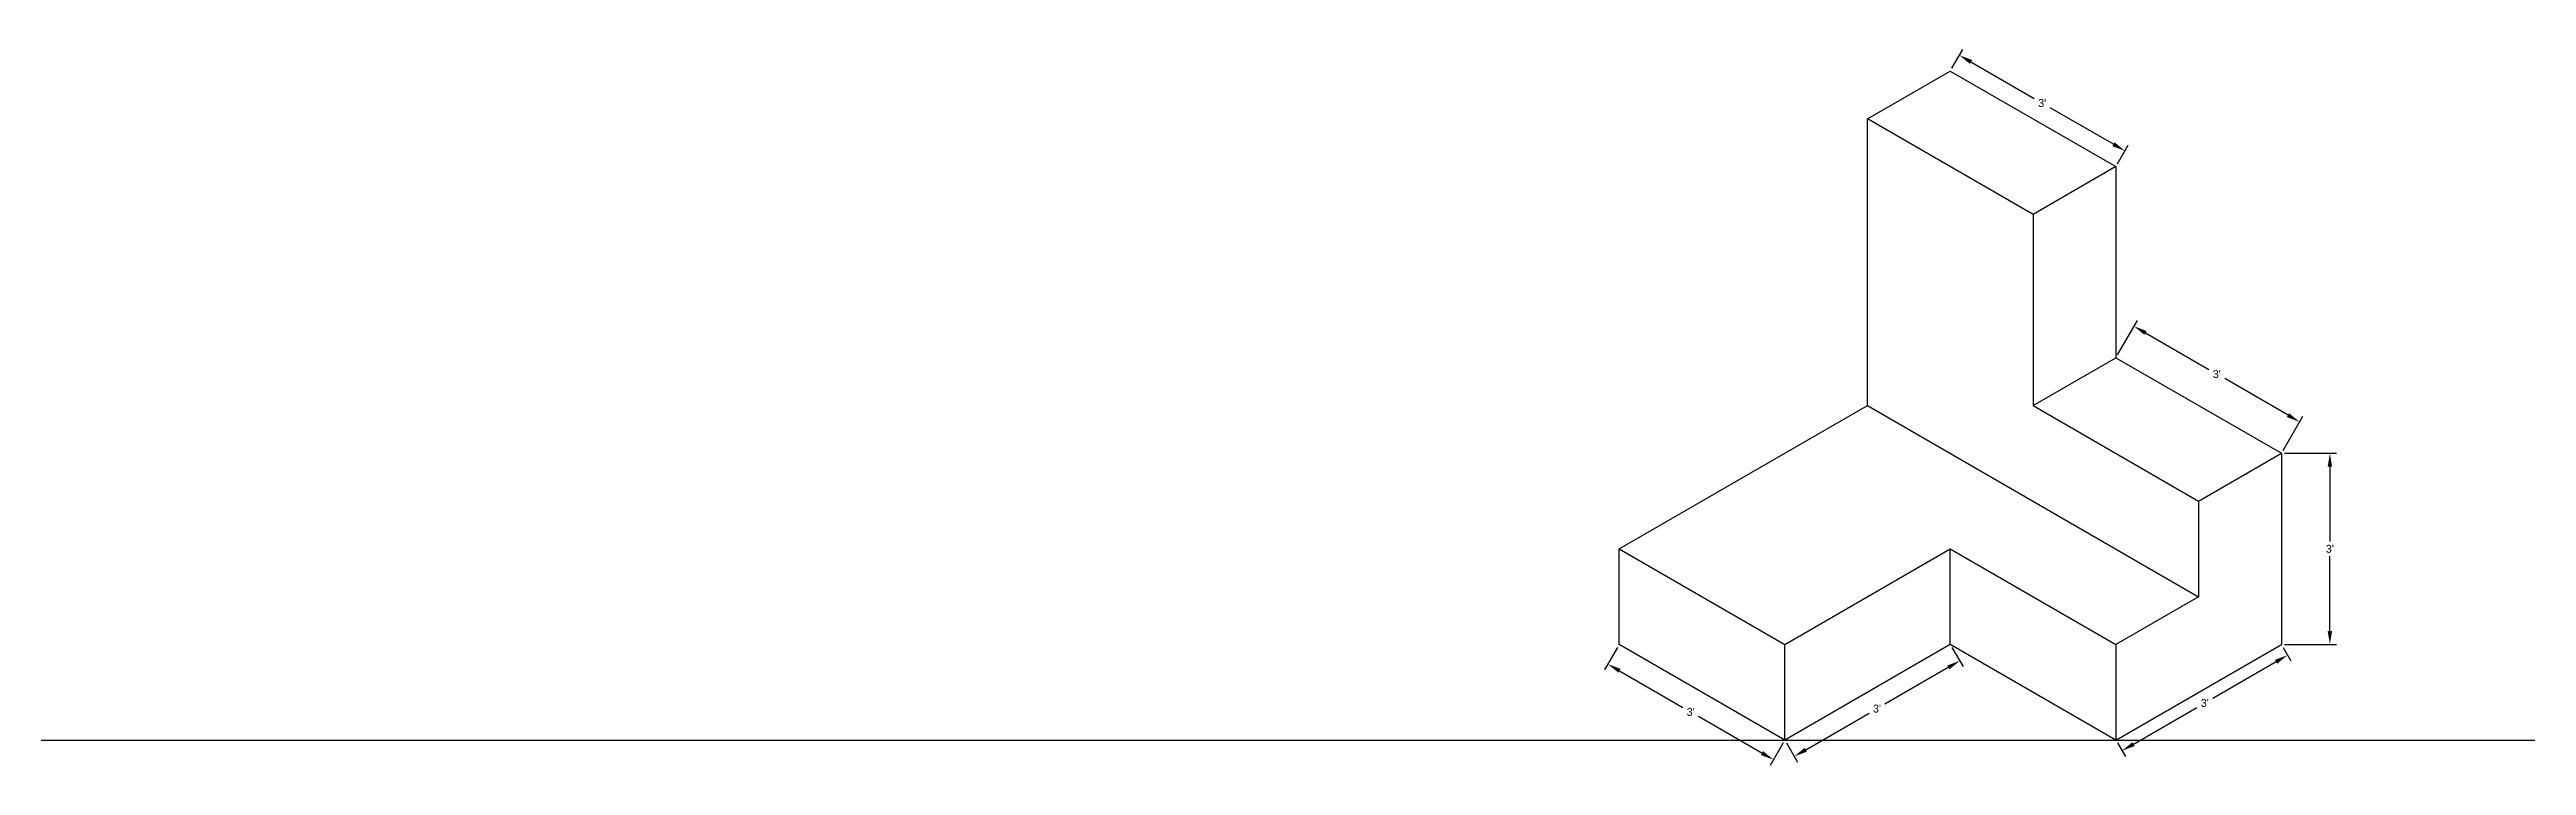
# Model space of a CAD drawing. Header units: inches. Extents: x -4986 to 2855, y 772 to 2053.
# Drawn here: x -3586.1 to -3119.5, y 1918.3 to 2053.1 of the extents above; entities that cross this region are included whole.
import ezdxf

# ---------------------------------------------------------------- set-up
doc = ezdxf.new("R2010")
doc.units = ezdxf.units.IN
doc.dimstyles.new('ISO-25', dxfattribs={"dimtxt": 1.5, "dimasz": 2.5, "dimexe": 1.25, "dimexo": 0.625, "dimtad": 0, "dimtih": 1, "dimtoh": 1, "dimlunit": 3, "dimtxsty": 'Standard', "dimcen": 2.5, "dimadec": 0, "dimazin": 0, "dimtfac": 1, "dimtmove": 0, "dimatfit": 3, "dimfxl": 1, "dimarcsym": 0})

# ---------------------------------------------------------------- blocks, each defined once
blk = doc.blocks.new('*D10')
at = {"color": 0, "lineweight": -2}
for p, q in [((-3227.75, 2049.64), (-3225.72, 2053.15)), ((-3224.18, 2050.82), (-3212.26, 2043.93)), ((-3197.33, 2035.32), (-3209.26, 2042.2)), ((-3196.57, 2031.64), (-3194.54, 2035.15))]:
    blk.add_line(p, q, dxfattribs=at)
at = {"color": 0}
for points in [[(-3223.97, 2051.18), (-3224.39, 2050.46), (-3226.34, 2052.07)], [(-3197.12, 2035.68), (-3197.54, 2034.96), (-3195.17, 2034.07)]]:
    blk.add_solid(points, dxfattribs=at)
at = {"layer": 'Defpoints', "color": 0}
for p in [(-3228.06, 2049.1), (-3196.88, 2031.1), (-3195.17, 2034.07)]:
    blk.add_point(p, dxfattribs=at)
at = {"color": 0, "insert": (-3210.76, 2043.07), "char_height": 1.5, "attachment_point": 5}
blk.add_mtext("3'", dxfattribs=at)
blk = doc.blocks.new('*D12')
at = {"color": 0, "lineweight": -2}
for p, q in [((-3196.57, 1995.64), (-3192.83, 2002.11)), ((-3191.29, 1999.78), (-3179.37, 1992.89)), ((-3164.45, 1984.28), (-3176.37, 1991.16)), ((-3165.39, 1977.64), (-3161.66, 1984.11))]:
    blk.add_line(p, q, dxfattribs=at)
at = {"color": 0}
for points in [[(-3191.09, 2000.14), (-3191.5, 1999.41), (-3193.46, 2001.03)], [(-3164.24, 1984.64), (-3164.66, 1983.91), (-3162.28, 1983.03)]]:
    blk.add_solid(points, dxfattribs=at)
at = {"layer": 'Defpoints', "color": 0}
for p in [(-3196.88, 1995.1), (-3162.28, 1983.03), (-3165.71, 1977.1)]:
    blk.add_point(p, dxfattribs=at)
at = {"color": 0, "insert": (-3177.87, 1992.03), "char_height": 1.5, "attachment_point": 5}
blk.add_mtext("3'", dxfattribs=at)
blk = doc.blocks.new('*D13')
at = {"color": 0, "lineweight": -2}
for p, q in [((-3165.08, 1977.1), (-3155.31, 1977.1)), ((-3156.56, 1974.6), (-3156.56, 1960.47)), ((-3156.56, 1943.6), (-3156.56, 1957.72)), ((-3165.08, 1941.1), (-3155.31, 1941.1))]:
    blk.add_line(p, q, dxfattribs=at)
at = {"color": 0}
for points in [[(-3156.98, 1974.6), (-3156.14, 1974.6), (-3156.56, 1977.1)], [(-3156.98, 1943.6), (-3156.14, 1943.6), (-3156.56, 1941.1)]]:
    blk.add_solid(points, dxfattribs=at)
at = {"layer": 'Defpoints', "color": 0}
for p in [(-3165.71, 1977.1), (-3165.71, 1941.1), (-3156.56, 1941.1)]:
    blk.add_point(p, dxfattribs=at)
at = {"color": 0, "insert": (-3156.56, 1959.1), "char_height": 1.5, "attachment_point": 5}
blk.add_mtext("3'", dxfattribs=at)
blk = doc.blocks.new('*D14')
at = {"color": 0, "lineweight": -2}
for p, q in [((-3166.71, 1937.83), (-3178.63, 1930.94)), ((-3165.39, 1940.55), (-3163.92, 1937.99)), ((-3193.55, 1922.33), (-3181.63, 1929.21)), ((-3196.57, 1922.55), (-3195.09, 1919.99))]:
    blk.add_line(p, q, dxfattribs=at)
at = {"color": 0}
for points in [[(-3166.91, 1938.19), (-3166.5, 1937.46), (-3164.54, 1939.08)], [(-3193.76, 1922.69), (-3193.34, 1921.96), (-3195.72, 1921.08)]]:
    blk.add_solid(points, dxfattribs=at)
at = {"layer": 'Defpoints', "color": 0}
for p in [(-3165.71, 1941.1), (-3196.88, 1923.1), (-3195.72, 1921.08)]:
    blk.add_point(p, dxfattribs=at)
at = {"color": 0, "insert": (-3180.13, 1930.08), "char_height": 1.5, "attachment_point": 5}
blk.add_mtext("3'", dxfattribs=at)
blk = doc.blocks.new('*D15')
at = {"color": 0, "lineweight": -2}
for p, q in [((-3228.44, 1936.76), (-3240.37, 1929.88)), ((-3227.75, 1940.55), (-3225.65, 1936.93)), ((-3255.29, 1921.26), (-3243.37, 1928.15)), ((-3258.92, 1922.55), (-3256.83, 1918.93))]:
    blk.add_line(p, q, dxfattribs=at)
at = {"color": 0}
for points in [[(-3228.65, 1937.12), (-3228.24, 1936.4), (-3226.28, 1938.01)], [(-3255.5, 1921.62), (-3255.08, 1920.9), (-3257.46, 1920.01)]]:
    blk.add_solid(points, dxfattribs=at)
at = {"layer": 'Defpoints', "color": 0}
for p in [(-3228.06, 1941.1), (-3259.24, 1923.1), (-3257.46, 1920.01)]:
    blk.add_point(p, dxfattribs=at)
at = {"color": 0, "insert": (-3241.87, 1929.01), "char_height": 1.5, "attachment_point": 5}
blk.add_mtext("3'", dxfattribs=at)
blk = doc.blocks.new('*D16')
at = {"color": 0, "lineweight": -2}
for p, q in [((-3290.73, 1940.55), (-3293.18, 1936.3)), ((-3290.39, 1936.14), (-3278.47, 1929.25)), ((-3263.54, 1920.64), (-3275.47, 1927.52)), ((-3259.55, 1922.55), (-3262, 1918.3))]:
    blk.add_line(p, q, dxfattribs=at)
at = {"color": 0}
for points in [[(-3290.18, 1936.5), (-3290.6, 1935.78), (-3292.55, 1937.39)], [(-3263.33, 1921), (-3263.75, 1920.28), (-3261.38, 1919.39)]]:
    blk.add_solid(points, dxfattribs=at)
at = {"layer": 'Defpoints', "color": 0}
for p in [(-3290.41, 1941.1), (-3292.55, 1937.39), (-3259.24, 1923.1)]:
    blk.add_point(p, dxfattribs=at)
at = {"color": 0, "insert": (-3276.97, 1928.39), "char_height": 1.5, "attachment_point": 5}
blk.add_mtext("3'", dxfattribs=at)

msp = doc.modelspace()

# ---------------------------------------------------------------- linework, layer by layer
for p, q in [((-3243.648, 2040.095), (-3228.06, 2049.095)), ((-3228.06, 2049.095), (-3196.883, 2031.095)), ((-3243.648, 1986.095), (-3243.648, 2040.095)), ((-3212.471, 2022.095), (-3243.648, 2040.095)), ((-3196.883, 2031.095), (-3212.471, 2022.095)), ((-3196.883, 2031.095), (-3196.883, 1995.095)), ((-3212.471, 2022.095), (-3212.471, 1986.095)), ((-3212.471, 1986.095), (-3196.883, 1995.095)), ((-3196.883, 1995.095), (-3165.706, 1977.095)), ((-3290.414, 1959.095), (-3243.648, 1986.095)), ((-3243.648, 1986.095), (-3181.295, 1950.095)), ((-3212.471, 1986.095), (-3181.295, 1968.095)), ((-3181.295, 1968.095), (-3165.706, 1977.095)), ((-3165.706, 1977.095), (-3165.706, 1941.095)), ((-3181.295, 1968.095), (-3181.295, 1950.095)), ((-3290.414, 1941.095), (-3290.414, 1959.095)), ((-3290.414, 1959.095), (-3259.237, 1941.095)), ((-3259.237, 1941.095), (-3228.06, 1959.095)), ((-3228.06, 1941.095), (-3228.06, 1959.095)), ((-3228.06, 1959.095), (-3196.883, 1941.095)), ((-3181.295, 1950.095), (-3196.883, 1941.095)), ((-3259.237, 1923.095), (-3290.414, 1941.095)), ((-3228.06, 1941.095), (-3259.237, 1923.095)), ((-3259.237, 1923.095), (-3259.237, 1941.095)), ((-3196.883, 1923.095), (-3228.06, 1941.095)), ((-3228.06, 1941.095), (-3228.06, 1941.095)), ((-3196.883, 1923.095), (-3165.706, 1941.095)), ((-3196.883, 1941.095), (-3196.883, 1923.095)), ((-4985.911, 1923.095), (-1407.855, 1923.095)), ((-3196.883, 1923.095), (-3196.883, 1923.095))]:
    msp.add_line(p, q)

# ---------------------------------------------------------------- dimensions: what is measured, and where the dimension line sits
for p1, p2, distance, picture, middle in [((-3228.06, 2049.095), (-3196.883, 2031.095), 3.431, '*D10', (-3210.756, 2043.067)), ((-3196.883, 1995.095), (-3165.706, 1977.095), 6.847, '*D12', (-3177.871, 1992.025)), ((-3165.706, 1977.095), (-3165.706, 1941.095), 9.146, '*D13', (-3156.56, 1959.095)), ((-3259.237, 1923.095), (-3290.414, 1941.095), 4.281, '*D16', (-3276.966, 1928.388)), ((-3228.06, 1941.095), (-3259.237, 1923.095), 3.56, '*D15', (-3241.868, 1929.012)), ((-3165.706, 1941.095), (-3196.883, 1923.095), 2.332, '*D14', (-3180.128, 1930.076))]:
    dim = msp.add_aligned_dim(p1=p1, p2=p2, distance=distance, dimstyle='ISO-25')
    dim.commit()
    dim.dimension.update_dxf_attribs({"geometry": picture, "text_midpoint": middle})

doc.saveas('drawing.dxf')
